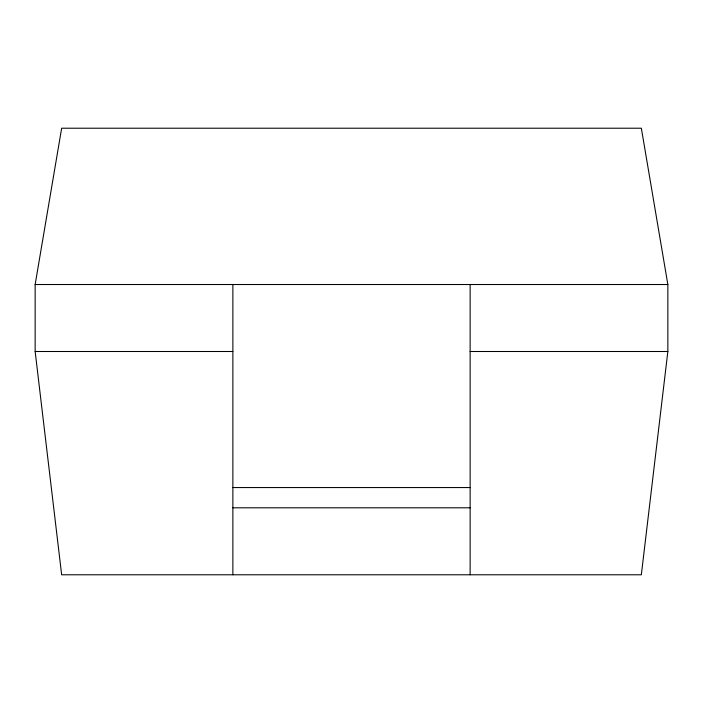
<?xml version="1.0" encoding="UTF-8"?>
<svg xmlns="http://www.w3.org/2000/svg" width="703" height="703" viewBox="0 0 703 703"><rect width="100%" height="100%" fill="white"/><g stroke="black" fill="none" stroke-linecap="round" stroke-linejoin="round"><path stroke-width="1.05" d="M667.85 351.5L641.347 574.782L61.653 574.782L35.15 351.5L35.15 284.513L61.653 128.218L641.347 128.218L667.85 284.513L667.85 351.5L470.131 351.5M35.15 284.513L667.85 284.513M35.15 351.5L232.869 351.5M232.869 487.557L470.131 487.557M232.869 507.803L470.131 507.803M470.131 284.513L470.131 574.782M232.869 284.513L232.869 574.782"/></g></svg>
